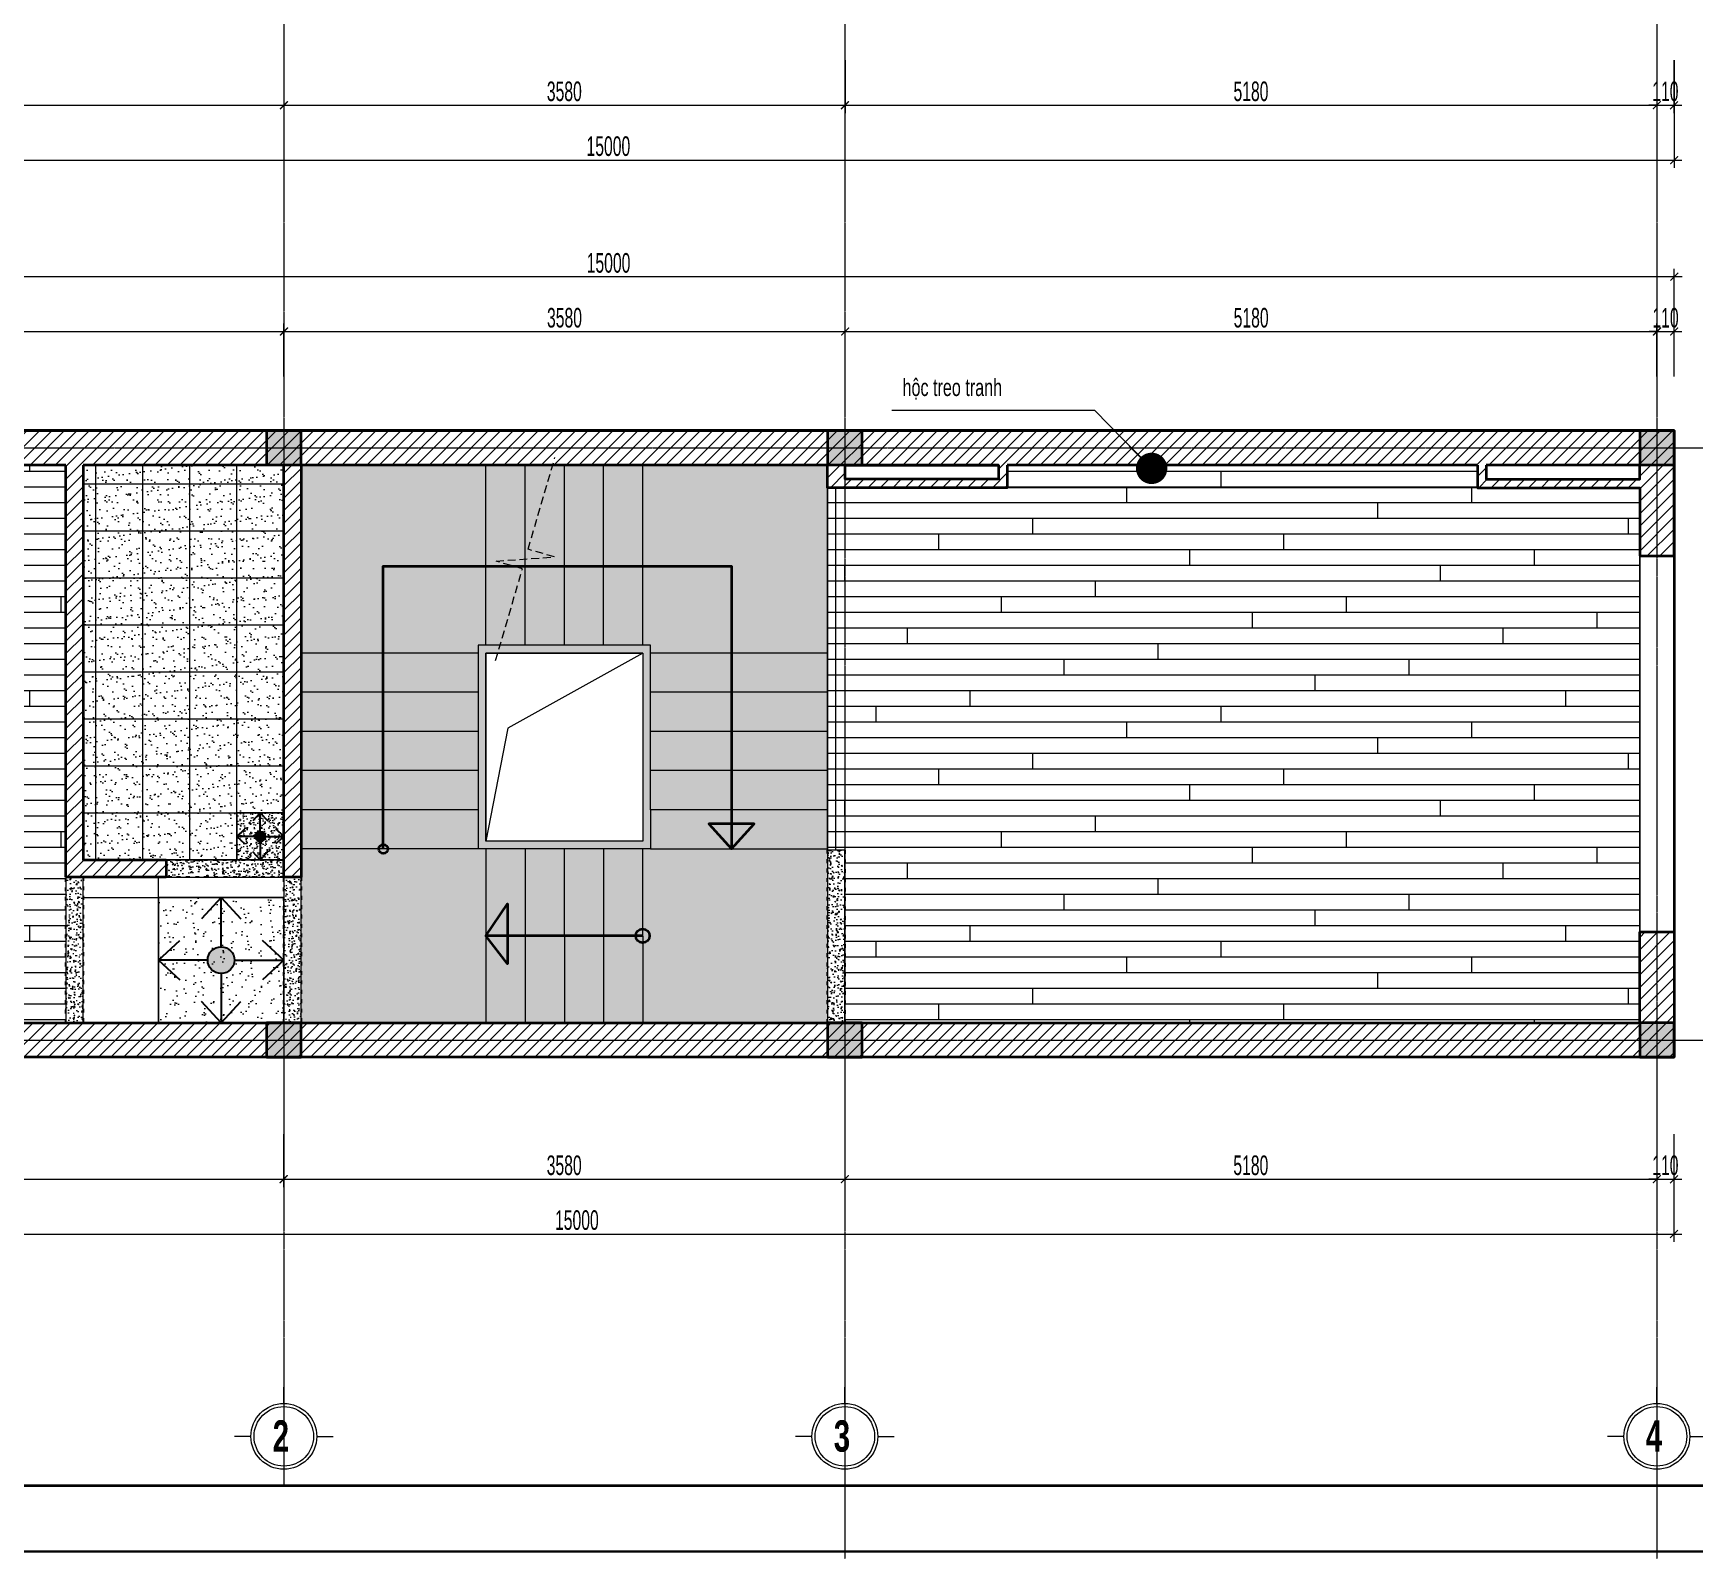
# Model space of a CAD drawing. Header units: millimetres. Extents: x 1336014 to 2939047, y -333549 to -60566.
# Drawn here: x 1482027 to 1492622, y -109781 to -100044 of the extents above; entities that cross this region are included whole.
import ezdxf

# ---------------------------------------------------------------- set-up
doc = ezdxf.new("R2010")
doc.units = ezdxf.units.MM
doc.header["$MEASUREMENT"] = 0
for name, pattern in [('$1$HIDDEN', [0.375, 0.25, -0.125]), ('ACAD_ISO03W100', [30, 12, -18]), ('CENTER2', [1.125, 0.75, -0.125, 0.125, -0.125])]:
    doc.linetypes.add(name, pattern=pattern)
for name, color, linetype, lineweight in [('01.Cut', 255, 'Continuous', 35), ('02.Thay', 145, 'Continuous', 15), ('03.Manh', 251, 'Continuous', 13), ('05.Text', 253, 'Continuous', 18), ('06.betong', 2, 'Continuous', 35), ('08.Dim', 156, 'Continuous', 15), ('09.Hatch', 250, 'Continuous', 5), ('10.truc', 250, 'CENTER2', 20), ('11.Khung bo', 32, 'Continuous', 50), ('12.Khung', 36, 'Continuous', 25), ('Alliance-dim', 1, 'Continuous', 13), ('CA.thay 145', 145, 'Continuous', 18)]:
    doc.layers.add(name, color=color, linetype=linetype, lineweight=lineweight)
for name, color, linetype in [('diemnhan', 10, 'Continuous'), ('HACH', 250, 'Continuous'), ('truc1', 250, 'ACAD_ISO03W100')]:
    doc.layers.add(name, color=color, linetype=linetype)
doc.layers.add('Tpl_Bound', color=1, linetype='Continuous', plot=False)
doc.styles.add('AVANTHB', font='')
doc.styles.add('TT5_Text Dim', font='hoatbif.shx', dxfattribs={"width": 0.6})
doc.styles.get('AVANTHB').set_extended_font_data('.VnAvantH', bold=True)
doc.dimstyles.new('TT5_Dim 1-100', dxfattribs={"dimscale": 100, "dimtxt": 2.2, "dimasz": 1, "dimexe": 1, "dimexo": 0.5, "dimgap": 0.5, "dimtad": 1, "dimdec": 0, "dimzin": 0, "dimdsep": 46, "dimtxsty": 'TT5_Text Dim', "dimblk": 'ARCHTICK', "dimcen": 0, "dimdle": 1, "dimclrd": 256, "dimclre": 256, "dimclrt": 1, "dimadec": 0, "dimazin": 0, "dimtfac": 0.015, "dimtdec": 0, "dimtix": 1, "dimtmove": 2, "dimatfit": 3, "dimldrblk": 'DOT', "dimfxl": 1, "dimtolj": 1, "dimtzin": 0, "dimlwd": -1, "dimlwe": -1, "dimarcsym": 1})
doc.dimstyles.new('TT5_Dim 1-50', dxfattribs={"dimscale": 50, "dimtxt": 2.5, "dimasz": 1, "dimexe": 1, "dimexo": 0.5, "dimgap": 0.5, "dimtad": 1, "dimdec": 0, "dimzin": 0, "dimdsep": 46, "dimtxsty": 'TT5_Text Dim', "dimblk": 'ARCHTICK', "dimcen": 0, "dimdle": 1, "dimclrd": 256, "dimclre": 256, "dimclrt": 1, "dimadec": 0, "dimazin": 0, "dimtfac": 0.015, "dimtdec": 0, "dimtix": 1, "dimtmove": 2, "dimatfit": 3, "dimldrblk": 'DOT', "dimfxl": 1, "dimtolj": 1, "dimtzin": 0, "dimlwd": -1, "dimlwe": -1, "dimarcsym": 1})
pattern_1 = [(45, (938089.135, -82076.24), (-39.7747564, 39.7747564), [])]
pattern_2 = [(50, (781205.58, -119079.434), (71.7260183, -6.2752135), [7.5, -82.5]), (355, (781205.58, -119079.434), (-13.875133, 75.219213), [6, -66]), (100.4514, (781211.555, -119079.96), (57.850938, 68.943954), [6.374019, -70.114211]), (46.1842, (781205.58, -119059.43), (106.724105, -16.551901), [11.25, -123.75]), (96.6356, (781214.47, -119060.81), (93.46627, 97.411787), [9.561029, -105.1713]), (351.1842, (781205.58, -119059.43), (93.466195, 97.41186), [9, -99]), (21, (781215.58, -119064.434), (59.690705, -40.261889), [7.5, -82.5]), (326, (781215.58, -119064.434), (24.331533, 72.5150045), [6, -66]), (71.4514, (781220.55, -119067.79), (84.022263, 32.25305), [6.374019, -70.114211]), (37.5, (781205.577, -119079.434), (1.2159855, 33.2893854), [0, -65.2, 0, -67, 0, -66.25]), (7.5, (781205.577, -119079.434), (26.3069537, 39.4411712), [0, -38.2, 0, -63.7, 0, -25.25]), (327.5, (781183.277, -119079.434), (53.3822436, -2.2554872), [0, -25, 0, -78, 0, -103.5]), (317.5, (781173.277, -119079.434), (58.318617, 10.0104982), [0, -32.5, 0, -51.8, 0, -73.5])]
pattern_3 = [(0, (781205.58, -119039.43), (0, 100), []), (90, (781205.58, -119039.43), (-400, 400), [100, -1400]), (90, (781805.58, -118839.43), (-400, 400), [100, -1400])]

# ---------------------------------------------------------------- blocks, each defined once
blk = doc.blocks.new('100')
at = {"layer": '11.Khung bo', "const_width": 26.7}
blk.add_lwpolyline([(1860913, -945240), (1860913, -916940), (1896063, -916940), (1896063, -945240)], close=True, dxfattribs=at)
blk.add_lwpolyline([(1860913, -945240), (1860913, -916940), (1896063, -916940), (1896063, -945240)], close=True, dxfattribs=at)
blk.add_lwpolyline([(1860913, -945240), (1860913, -916940), (1896063, -916940), (1896063, -945240)], close=True, dxfattribs=at)
at = {"layer": '12.Khung'}
blk.add_lwpolyline([(1901579, -945940), (1901579, -916240), (1859580, -916240), (1859580, -945940)], close=True, dxfattribs=at)
blk.add_lwpolyline([(1901579, -945940), (1901579, -916240), (1859580, -916240), (1859580, -945940)], close=True, dxfattribs=at)
blk.add_lwpolyline([(1901579, -945940), (1901579, -916240), (1859580, -916240), (1859580, -945940)], close=True, dxfattribs=at)
blk = doc.blocks.new('DFGFH')
h = blk.add_hatch(color=256)
h.dxf.hatch_style = 1
h.paths.add_polyline_path([(15438, 12137), (15658, 12137), (15658, 12357), (15438, 12357)])
blk.add_lwpolyline([(15438, 12137), (15658, 12137), (15658, 12357), (15438, 12357)], close=True)
blk = doc.blocks.new('DANHTRUC')
for p, q in [((980383, -947347), (980383, -947137)), ((979963, -947767), (979753, -947767)), ((980803, -947767), (981013, -947767)), ((980383, -948187), (980383, -948397))]:
    blk.add_line(p, q)
for radius in [420, 380]:
    blk.add_circle((980383, -947767), radius)
blk = doc.blocks.new('_ARCHTICK')
at = {"const_width": 0.15}
blk.add_lwpolyline([(-0.5, -0.5), (0.5, 0.5)], dxfattribs=at)
blk = doc.blocks.new('*D587')
at = {"layer": '08.Dim', "transparency": 16777216}
for p, q in [((1477606, -107070), (1477606, -107408)), ((1483626, -107070), (1483626, -107408)), ((1477556, -107358), (1483676, -107358))]:
    blk.add_line(p, q, dxfattribs=at)
at = {"layer": 'Defpoints', "color": 0, "transparency": 16777216}
for p in [(1477606, -107045), (1483626, -107045), (1483626, -107358)]:
    blk.add_point(p, dxfattribs=at)
at = {"layer": '08.Dim', "transparency": 16777216, "xscale": 50, "yscale": 50, "zscale": 50, "rotation": 180}
blk.add_blockref('_ARCHTICK', (1477606, -107358), dxfattribs=at)
at = {"layer": '08.Dim', "transparency": 16777216, "xscale": 50, "yscale": 50, "zscale": 50}
blk.add_blockref('_ARCHTICK', (1483626, -107358), dxfattribs=at)
at = {"layer": '08.Dim', "color": 1, "transparency": 16777216, "insert": (1480616, -107270), "char_height": 125, "attachment_point": 5, "style": 'TT5_Text Dim'}
blk.add_mtext('\\A1;6020', dxfattribs=at)
blk = doc.blocks.new('_DOT')
blk.add_line((-0.5, 0), (-1, 0))
at = {"const_width": 0.5}
blk.add_lwpolyline([(-0.25, 0, 1), (0.25, 0, 1)], format="xyb", close=True, dxfattribs=at)
blk = doc.blocks.new('*D588')
at = {"layer": '08.Dim', "transparency": 16777216}
for p, q in [((1483625, -107070), (1483625, -107408)), ((1487205, -107070), (1487205, -107408)), ((1483575, -107358), (1487255, -107358))]:
    blk.add_line(p, q, dxfattribs=at)
at = {"layer": 'Defpoints', "color": 0, "transparency": 16777216}
for p in [(1483625, -107045), (1487205, -107045), (1487205, -107358)]:
    blk.add_point(p, dxfattribs=at)
at = {"layer": '08.Dim', "transparency": 16777216, "xscale": 50, "yscale": 50, "zscale": 50, "rotation": 180}
blk.add_blockref('_ARCHTICK', (1483625, -107358), dxfattribs=at)
at = {"layer": '08.Dim', "transparency": 16777216, "xscale": 50, "yscale": 50, "zscale": 50}
blk.add_blockref('_ARCHTICK', (1487205, -107358), dxfattribs=at)
at = {"layer": '08.Dim', "color": 1, "transparency": 16777216, "insert": (1485415, -107270), "char_height": 125, "attachment_point": 5, "style": 'TT5_Text Dim'}
blk.add_mtext('\\A1;3580', dxfattribs=at)
blk = doc.blocks.new('*D589')
at = {"layer": '08.Dim', "transparency": 16777216}
for p, q in [((1487206, -107070), (1487206, -107408)), ((1492386, -107070), (1492386, -107408)), ((1487156, -107358), (1492436, -107358))]:
    blk.add_line(p, q, dxfattribs=at)
at = {"layer": 'Defpoints', "color": 0, "transparency": 16777216}
for p in [(1487206, -107045), (1492386, -107045), (1492386, -107358)]:
    blk.add_point(p, dxfattribs=at)
at = {"layer": '08.Dim', "transparency": 16777216, "xscale": 50, "yscale": 50, "zscale": 50, "rotation": 180}
blk.add_blockref('_ARCHTICK', (1487206, -107358), dxfattribs=at)
at = {"layer": '08.Dim', "transparency": 16777216, "xscale": 50, "yscale": 50, "zscale": 50}
blk.add_blockref('_ARCHTICK', (1492386, -107358), dxfattribs=at)
at = {"layer": '08.Dim', "color": 1, "transparency": 16777216, "insert": (1489796, -107270), "char_height": 125, "attachment_point": 5, "style": 'TT5_Text Dim'}
blk.add_mtext('\\A1;5180', dxfattribs=at)
blk = doc.blocks.new('*D590')
at = {"layer": '08.Dim', "transparency": 16777216}
for p, q in [((1492386, -107070), (1492386, -107408)), ((1492496, -107070), (1492496, -107408)), ((1492386, -107358), (1492336, -107358)), ((1492386, -107358), (1492496, -107358)), ((1492496, -107358), (1492546, -107358))]:
    blk.add_line(p, q, dxfattribs=at)
at = {"layer": 'Defpoints', "color": 0, "transparency": 16777216}
for p in [(1492386, -107045), (1492496, -107045), (1492496, -107358)]:
    blk.add_point(p, dxfattribs=at)
at = {"layer": '08.Dim', "transparency": 16777216, "xscale": 50, "yscale": 50, "zscale": 50}
blk.add_blockref('_ARCHTICK', (1492386, -107358), dxfattribs=at)
at = {"layer": '08.Dim', "transparency": 16777216, "xscale": 50, "yscale": 50, "zscale": 50, "rotation": 180}
blk.add_blockref('_ARCHTICK', (1492496, -107358), dxfattribs=at)
at = {"layer": '08.Dim', "color": 1, "transparency": 16777216, "insert": (1492441, -107270), "char_height": 125, "attachment_point": 5, "style": 'TT5_Text Dim'}
blk.add_mtext('\\A1;110', dxfattribs=at)
blk = doc.blocks.new('*D591')
at = {"layer": '08.Dim', "transparency": 16777216}
for p, q in [((1477496, -107070), (1477496, -107758)), ((1492496, -107070), (1492496, -107758)), ((1477446, -107708), (1492546, -107708))]:
    blk.add_line(p, q, dxfattribs=at)
at = {"layer": 'Defpoints', "color": 0, "transparency": 16777216}
for p in [(1477496, -107045), (1492496, -107045), (1492496, -107708)]:
    blk.add_point(p, dxfattribs=at)
at = {"layer": '08.Dim', "transparency": 16777216, "xscale": 50, "yscale": 50, "zscale": 50, "rotation": 180}
blk.add_blockref('_ARCHTICK', (1477496, -107708), dxfattribs=at)
at = {"layer": '08.Dim', "transparency": 16777216, "xscale": 50, "yscale": 50, "zscale": 50}
blk.add_blockref('_ARCHTICK', (1492496, -107708), dxfattribs=at)
at = {"layer": '08.Dim', "color": 1, "transparency": 16777216, "insert": (1485496, -107620), "char_height": 125, "attachment_point": 5, "style": 'TT5_Text Dim'}
blk.add_mtext('\\A1;15000', dxfattribs=at)
blk = doc.blocks.new('*D605')
at = {"layer": '08.Dim', "transparency": 16777216}
for p, q in [((1477608, -102236), (1477608, -101898)), ((1483628, -102236), (1483628, -101898)), ((1477558, -101948), (1483678, -101948))]:
    blk.add_line(p, q, dxfattribs=at)
at = {"layer": 'Defpoints', "color": 0, "transparency": 16777216}
for p in [(1483628, -101948), (1477608, -102261), (1483628, -102261)]:
    blk.add_point(p, dxfattribs=at)
at = {"layer": '08.Dim', "transparency": 16777216, "xscale": 50, "yscale": 50, "zscale": 50, "rotation": 180}
blk.add_blockref('_ARCHTICK', (1477608, -101948), dxfattribs=at)
at = {"layer": '08.Dim', "transparency": 16777216, "xscale": 50, "yscale": 50, "zscale": 50}
blk.add_blockref('_ARCHTICK', (1483628, -101948), dxfattribs=at)
at = {"layer": '08.Dim', "color": 1, "transparency": 16777216, "insert": (1480618, -101861), "char_height": 125, "attachment_point": 5, "style": 'TT5_Text Dim'}
blk.add_mtext('\\A1;6020', dxfattribs=at)
blk = doc.blocks.new('*D606')
at = {"layer": '08.Dim', "transparency": 16777216}
for p, q in [((1483627, -102236), (1483627, -101898)), ((1487207, -102236), (1487207, -101898)), ((1483577, -101948), (1487257, -101948))]:
    blk.add_line(p, q, dxfattribs=at)
at = {"layer": 'Defpoints', "color": 0, "transparency": 16777216}
for p in [(1487207, -101948), (1483627, -102261), (1487207, -102261)]:
    blk.add_point(p, dxfattribs=at)
at = {"layer": '08.Dim', "transparency": 16777216, "xscale": 50, "yscale": 50, "zscale": 50, "rotation": 180}
blk.add_blockref('_ARCHTICK', (1483627, -101948), dxfattribs=at)
at = {"layer": '08.Dim', "transparency": 16777216, "xscale": 50, "yscale": 50, "zscale": 50}
blk.add_blockref('_ARCHTICK', (1487207, -101948), dxfattribs=at)
at = {"layer": '08.Dim', "color": 1, "transparency": 16777216, "insert": (1485417, -101861), "char_height": 125, "attachment_point": 5, "style": 'TT5_Text Dim'}
blk.add_mtext('\\A1;3580', dxfattribs=at)
blk = doc.blocks.new('*D607')
at = {"layer": '08.Dim', "transparency": 16777216}
for p, q in [((1487208, -102236), (1487208, -101898)), ((1492388, -102236), (1492388, -101898)), ((1487158, -101948), (1492438, -101948))]:
    blk.add_line(p, q, dxfattribs=at)
at = {"layer": 'Defpoints', "color": 0, "transparency": 16777216}
for p in [(1492388, -101948), (1487208, -102261), (1492388, -102261)]:
    blk.add_point(p, dxfattribs=at)
at = {"layer": '08.Dim', "transparency": 16777216, "xscale": 50, "yscale": 50, "zscale": 50, "rotation": 180}
blk.add_blockref('_ARCHTICK', (1487208, -101948), dxfattribs=at)
at = {"layer": '08.Dim', "transparency": 16777216, "xscale": 50, "yscale": 50, "zscale": 50}
blk.add_blockref('_ARCHTICK', (1492388, -101948), dxfattribs=at)
at = {"layer": '08.Dim', "color": 1, "transparency": 16777216, "insert": (1489798, -101861), "char_height": 125, "attachment_point": 5, "style": 'TT5_Text Dim'}
blk.add_mtext('\\A1;5180', dxfattribs=at)
blk = doc.blocks.new('*D609')
at = {"layer": '08.Dim', "transparency": 16777216}
for p, q in [((1492387, -102236), (1492387, -101898)), ((1492497, -102236), (1492497, -101898)), ((1492387, -101948), (1492337, -101948)), ((1492387, -101948), (1492497, -101948)), ((1492497, -101948), (1492547, -101948))]:
    blk.add_line(p, q, dxfattribs=at)
at = {"layer": 'Defpoints', "color": 0, "transparency": 16777216}
for p in [(1492497, -101948), (1492387, -102261), (1492497, -102261)]:
    blk.add_point(p, dxfattribs=at)
at = {"layer": '08.Dim', "transparency": 16777216, "xscale": 50, "yscale": 50, "zscale": 50}
blk.add_blockref('_ARCHTICK', (1492387, -101948), dxfattribs=at)
at = {"layer": '08.Dim', "transparency": 16777216, "xscale": 50, "yscale": 50, "zscale": 50, "rotation": 180}
blk.add_blockref('_ARCHTICK', (1492497, -101948), dxfattribs=at)
at = {"layer": '08.Dim', "color": 1, "transparency": 16777216, "insert": (1492442, -101861), "char_height": 125, "attachment_point": 5, "style": 'TT5_Text Dim'}
blk.add_mtext('\\A1;110', dxfattribs=at)
blk = doc.blocks.new('*D610')
at = {"layer": '08.Dim', "transparency": 16777216}
for p, q in [((1477448, -101598), (1492548, -101598)), ((1477498, -102236), (1477498, -101548)), ((1492498, -102236), (1492498, -101548))]:
    blk.add_line(p, q, dxfattribs=at)
at = {"layer": 'Defpoints', "color": 0, "transparency": 16777216}
for p in [(1492498, -101598), (1477498, -102261), (1492498, -102261)]:
    blk.add_point(p, dxfattribs=at)
at = {"layer": '08.Dim', "transparency": 16777216, "xscale": 50, "yscale": 50, "zscale": 50, "rotation": 180}
blk.add_blockref('_ARCHTICK', (1477498, -101598), dxfattribs=at)
at = {"layer": '08.Dim', "transparency": 16777216, "xscale": 50, "yscale": 50, "zscale": 50}
blk.add_blockref('_ARCHTICK', (1492498, -101598), dxfattribs=at)
at = {"layer": '08.Dim', "color": 1, "transparency": 16777216, "insert": (1485698, -101511), "char_height": 125, "attachment_point": 5, "style": 'TT5_Text Dim'}
blk.add_mtext('\\A1;15000', dxfattribs=at)
blk = doc.blocks.new('*D677')
at = {"layer": '08.Dim', "transparency": 16777216}
for p, q in [((1477607, -100216), (1477607, -100554)), ((1483627, -100216), (1483627, -100554)), ((1477557, -100504), (1483677, -100504))]:
    blk.add_line(p, q, dxfattribs=at)
at = {"layer": 'Defpoints', "color": 0, "transparency": 16777216}
for p in [(1477607, -100191), (1483627, -100191), (1483627, -100504)]:
    blk.add_point(p, dxfattribs=at)
at = {"layer": '08.Dim', "transparency": 16777216, "xscale": 50, "yscale": 50, "zscale": 50, "rotation": 180}
blk.add_blockref('_ARCHTICK', (1477607, -100504), dxfattribs=at)
at = {"layer": '08.Dim', "transparency": 16777216, "xscale": 50, "yscale": 50, "zscale": 50}
blk.add_blockref('_ARCHTICK', (1483627, -100504), dxfattribs=at)
at = {"layer": '08.Dim', "color": 1, "transparency": 16777216, "insert": (1480617, -100416), "char_height": 125, "attachment_point": 5, "style": 'TT5_Text Dim'}
blk.add_mtext('\\A1;6020', dxfattribs=at)
blk = doc.blocks.new('*D678')
at = {"layer": '08.Dim', "transparency": 16777216}
for p, q in [((1483626, -100216), (1483626, -100554)), ((1487206, -100216), (1487206, -100554)), ((1483576, -100504), (1487256, -100504))]:
    blk.add_line(p, q, dxfattribs=at)
at = {"layer": 'Defpoints', "color": 0, "transparency": 16777216}
for p in [(1483626, -100191), (1487206, -100191), (1487206, -100504)]:
    blk.add_point(p, dxfattribs=at)
at = {"layer": '08.Dim', "transparency": 16777216, "xscale": 50, "yscale": 50, "zscale": 50, "rotation": 180}
blk.add_blockref('_ARCHTICK', (1483626, -100504), dxfattribs=at)
at = {"layer": '08.Dim', "transparency": 16777216, "xscale": 50, "yscale": 50, "zscale": 50}
blk.add_blockref('_ARCHTICK', (1487206, -100504), dxfattribs=at)
at = {"layer": '08.Dim', "color": 1, "transparency": 16777216, "insert": (1485416, -100416), "char_height": 125, "attachment_point": 5, "style": 'TT5_Text Dim'}
blk.add_mtext('\\A1;3580', dxfattribs=at)
blk = doc.blocks.new('*D679')
at = {"layer": '08.Dim', "transparency": 16777216}
for p, q in [((1487207, -100216), (1487207, -100554)), ((1492387, -100216), (1492387, -100554)), ((1487157, -100504), (1492437, -100504))]:
    blk.add_line(p, q, dxfattribs=at)
at = {"layer": 'Defpoints', "color": 0, "transparency": 16777216}
for p in [(1487207, -100191), (1492387, -100191), (1492387, -100504)]:
    blk.add_point(p, dxfattribs=at)
at = {"layer": '08.Dim', "transparency": 16777216, "xscale": 50, "yscale": 50, "zscale": 50, "rotation": 180}
blk.add_blockref('_ARCHTICK', (1487207, -100504), dxfattribs=at)
at = {"layer": '08.Dim', "transparency": 16777216, "xscale": 50, "yscale": 50, "zscale": 50}
blk.add_blockref('_ARCHTICK', (1492387, -100504), dxfattribs=at)
at = {"layer": '08.Dim', "color": 1, "transparency": 16777216, "insert": (1489797, -100416), "char_height": 125, "attachment_point": 5, "style": 'TT5_Text Dim'}
blk.add_mtext('\\A1;5180', dxfattribs=at)
blk = doc.blocks.new('*D681')
at = {"layer": '08.Dim', "transparency": 16777216}
for p, q in [((1492386, -100216), (1492386, -100554)), ((1492496, -100216), (1492496, -100554)), ((1492386, -100504), (1492336, -100504)), ((1492386, -100504), (1492496, -100504)), ((1492496, -100504), (1492546, -100504))]:
    blk.add_line(p, q, dxfattribs=at)
at = {"layer": 'Defpoints', "color": 0, "transparency": 16777216}
for p in [(1492386, -100191), (1492496, -100191), (1492496, -100504)]:
    blk.add_point(p, dxfattribs=at)
at = {"layer": '08.Dim', "transparency": 16777216, "xscale": 50, "yscale": 50, "zscale": 50}
blk.add_blockref('_ARCHTICK', (1492386, -100504), dxfattribs=at)
at = {"layer": '08.Dim', "transparency": 16777216, "xscale": 50, "yscale": 50, "zscale": 50, "rotation": 180}
blk.add_blockref('_ARCHTICK', (1492496, -100504), dxfattribs=at)
at = {"layer": '08.Dim', "color": 1, "transparency": 16777216, "insert": (1492441, -100416), "char_height": 125, "attachment_point": 5, "style": 'TT5_Text Dim'}
blk.add_mtext('\\A1;110', dxfattribs=at)
blk = doc.blocks.new('*D682')
at = {"layer": '08.Dim', "transparency": 16777216}
for p, q in [((1477497, -100216), (1477497, -100904)), ((1492497, -100216), (1492497, -100904)), ((1477447, -100854), (1492547, -100854))]:
    blk.add_line(p, q, dxfattribs=at)
at = {"layer": 'Defpoints', "color": 0, "transparency": 16777216}
for p in [(1477497, -100191), (1492497, -100191), (1492497, -100854)]:
    blk.add_point(p, dxfattribs=at)
at = {"layer": '08.Dim', "transparency": 16777216, "xscale": 50, "yscale": 50, "zscale": 50, "rotation": 180}
blk.add_blockref('_ARCHTICK', (1477497, -100854), dxfattribs=at)
at = {"layer": '08.Dim', "transparency": 16777216, "xscale": 50, "yscale": 50, "zscale": 50}
blk.add_blockref('_ARCHTICK', (1492497, -100854), dxfattribs=at)
at = {"layer": '08.Dim', "color": 1, "transparency": 16777216, "insert": (1485697, -100766), "char_height": 125, "attachment_point": 5, "style": 'TT5_Text Dim'}
blk.add_mtext('\\A1;15000', dxfattribs=at)
blk = doc.blocks.new('µhadfasdgasdfsfsd')
at = {"layer": 'diemnhan'}
blk.add_hatch(color=256, dxfattribs=at).paths.add_polyline_path([(0, -80.3, 1), (0, 80.3, 1)])
at = {"layer": 'HACH', "lineweight": 5}
h = blk.add_hatch(dxfattribs=at)
h.set_pattern_fill('AR-SAND', color=256, scale=59.99616, angle=270, style=0)
h.set_pattern_definition([(307.5, (1940288.48, 4525947.75), (115.6020276, 3.7793596), [0, -91.1941636, 0, -101.9934724, 0, -97.4937604]), (277.5, (1940288.48, 4525947.75), (169.3179276, -106.179807), [0, -49.1968514, 0, -82.1947395, 0, -31.4979841]), (237.5, (1940288.48, 4526021.55), (0.3395215, -186.8365542), [0, -29.9980801, 0, -107.9930884, 0, -140.9909766]), (227.5, (1940288.48, 4526021.55), (52.657164, -180.3560535), [0, -14.99904, 0, -70.795469, 0, -80.9948163])])
h.paths.add_polyline_path([(-375, -375), (375, -375), (375, 375), (-375, 375)])
at = {"layer": 'CA.thay 145'}
blk.add_lwpolyline([(-375, -375), (375, -375), (375, 375), (-375, 375)], close=True, dxfattribs=at)
at = {"layer": 'diemnhan'}
for points in [[(0, 80.3), (0, 375), (-118.2, 247.2)], [(0, 80.3), (0, 375), (118.2, 247.2)], [(-80.3, 0), (-375, 0), (-247.2, 118.2)], [(80.3, 0), (375, 0), (247.2, 118.2)], [(-80.3, 0), (-375, 0), (-247.2, -118.2)], [(0, -80.3), (0, -375), (-118.2, -247.2)], [(0, -80.3), (0, -375), (118.2, -247.2)], [(80.3, 0), (375, 0), (247.2, -118.2)]]:
    blk.add_lwpolyline(points, dxfattribs=at)
blk.add_circle((0, 0), 80.3, dxfattribs=at)

msp = doc.modelspace()

# ---------------------------------------------------------------- hatches: boundary and pattern name
at = {"layer": '09.Hatch', "ltscale": 50}
h = msp.add_hatch(dxfattribs=at)
h.set_pattern_fill('TUONGXAY', color=256, scale=450, style=0)
h.set_pattern_definition(pattern_1)
h.paths.add_polyline_path([(1477497.1, -102580.2), (1477497.1, -102800.2), (1477497.1, -103305), (1477717.1, -103305), (1477717.1, -102800.2), (1482236.1, -102800.2), (1482236.1, -105430.2), (1482876.1, -105430.2), (1482876.1, -105320.2), (1482346.1, -105320.2), (1482346.1, -102800.2), (1483626.1, -102800.2), (1483626.1, -105430.2), (1483736.1, -105430.2), (1483736.1, -102800.2), (1487096.1, -102800.2), (1487096.1, -102944.8), (1488241.2, -102944.8), (1488241.2, -102800.2), (1491242.1, -102800.2), (1491242.1, -102944.8), (1492277.1, -102944.8), (1492277.1, -103380.2), (1492497.1, -103380.2), (1492497.1, -102580.2)])
h.paths.add_polyline_path([(1487208.1, -102800.2), (1488186.2, -102800.2), (1488186.2, -102889.8), (1487208.1, -102889.8)], flags=16)
h.paths.add_polyline_path([(1491297.1, -102800.2), (1492277.1, -102800.2), (1492277.1, -102889.8), (1491297.1, -102889.8)], flags=16)
at = {"layer": '09.Hatch'}
h = msp.add_hatch(dxfattribs=at)
h.set_pattern_fill('BOARD', color=256, scale=100, pattern_type=2)
h.set_pattern_definition(pattern_3)
h.paths.add_polyline_path([(1477717.1, -102800.2), (1482236.1, -102800.2), (1482236.1, -106360.2), (1477717.1, -106360.2)])
h = msp.add_hatch(dxfattribs=at)
h.set_pattern_fill('_USER', color=256, scale=300, double=1, pattern_type=0)
h.set_pattern_definition([(0, (1483326.15, -105020.2), (0, 300), []), (90, (1483326.15, -105020.2), (-300, 2e-14), [])])
h.paths.add_polyline_path([(1482350.2, -102800.2), (1483626.1, -102800.2), (1483626.1, -105320.2), (1482350.2, -105320.2)])
h = msp.add_hatch(dxfattribs=at)
h.set_pattern_fill('AR-SAND', color=256, scale=50, double=1)
h.set_pattern_definition([(37.5, (781205.58, -119079.434), (-3.149668, 96.3411885), [0, -76, 0, -85, 0, -81.25]), (7.5, (781205.58, -119079.43), (88.488835, 141.107303), [0, -41, 0, -68.5, 0, -26.25]), (327.5, (781144.08, -119079.43), (155.707093, 0.282953), [0, -25, 0, -90, 0, -117.5]), (317.5, (781144.08, -119079.43), (150.30633, 43.883778), [0, -12.5, 0, -59, 0, -67.5])])
h.paths.add_polyline_path([(1482350.2, -102800.2), (1483626.1, -102800.2), (1483626.1, -105320.2), (1482350.2, -105320.2)])
h = msp.add_hatch(dxfattribs=at)
h.set_pattern_fill('DOTS', color=256, scale=500)
h.set_pattern_definition([(0, (795855.27, -119079.434), (15.625, 31.25), [0, -31.25])])
h.paths.add_polyline_path([(1487096.1, -102800.2), (1483736.1, -102800.2), (1483736.1, -106360.2), (1487096.1, -106360.2)])
h.paths.add_polyline_path([(1485916.1, -105200.2), (1484916.1, -105200.2), (1484916.1, -104000.2), (1485916.1, -104000.2)], flags=16)
h = msp.add_hatch(dxfattribs=at)
h.set_pattern_fill('BOARD', color=256, scale=100, pattern_type=2)
h.set_pattern_definition(pattern_3)
h.paths.add_polyline_path([(1487096.1, -102944.8), (1488241.2, -102944.8), (1488241.2, -102800.2), (1491242.1, -102800.2), (1491242.1, -102944.8), (1492277.1, -102944.8), (1492277.1, -106360.2), (1487206.1, -106360.2), (1487206.1, -105258.5), (1487096.1, -105258.5)])
h = msp.add_hatch(dxfattribs=at)
h.set_pattern_fill('AR-CONC', color=256, scale=10)
h.set_pattern_definition(pattern_2)
h.paths.add_polyline_path([(1487096.1, -105258.5), (1487206.1, -105258.5), (1487206.1, -106360.2), (1487096.1, -106360.2)])
h = msp.add_hatch(dxfattribs=at)
h.set_pattern_fill('AR-CONC', color=256, scale=10)
h.set_pattern_definition(pattern_2)
h.paths.add_polyline_path([(1482876.1, -105320.2), (1483626.1, -105320.2), (1483626.1, -105430.2), (1482876.1, -105430.2)])
h = msp.add_hatch(dxfattribs=at)
h.set_pattern_fill('AR-CONC', color=256, scale=10)
h.set_pattern_definition(pattern_2)
h.paths.add_polyline_path([(1482236.1, -105430.2), (1482346.1, -105430.2), (1482346.1, -106360.2), (1482236.1, -106360.2)])
h = msp.add_hatch(dxfattribs=at)
h.set_pattern_fill('_USER', color=256, scale=800, double=1, pattern_type=0)
h.set_pattern_definition([(0, (1482826.2, -105560.24), (0, 800), []), (90, (1482826.2, -105560.24), (-800, 5e-14), [])])
h.paths.add_polyline_path([(1482346.1, -105430.2), (1483626.1, -105430.2), (1483626.1, -106360.2), (1482346.1, -106360.2)])
h = msp.add_hatch(dxfattribs=at)
h.set_pattern_fill('AR-CONC', color=256, scale=10)
h.set_pattern_definition(pattern_2)
h.paths.add_polyline_path([(1483626.1, -105430.2), (1483736.1, -105430.2), (1483736.1, -106360.2), (1483626.1, -106360.2)])
at = {"layer": '09.Hatch', "ltscale": 50}
h = msp.add_hatch(dxfattribs=at)
h.set_pattern_fill('TUONGXAY', color=256, scale=450, style=0)
h.set_pattern_definition(pattern_1)
h.paths.add_polyline_path([(1492497.1, -105780.2), (1492277.1, -105780.2), (1492277.1, -106360.2), (1477497.1, -106360.2), (1477497.1, -106580.2), (1492497.1, -106580.2)])

# ---------------------------------------------------------------- linework, layer by layer
at = {"layer": '01.Cut'}
for points in [[(1476597.1, -102580.2), (1492497.1, -102580.2), (1492497.1, -106580.2), (1476597.1, -106580.2)], [(1487208.1, -102800.2), (1488186.2, -102800.2), (1488186.2, -102889.8), (1487208.1, -102889.8)]]:
    msp.add_lwpolyline(points, close=True, dxfattribs=at)
for points in [[(1492497.1, -102580.2), (1477497.1, -102580.2), (1477497.1, -102800.2)], [(1492497.1, -103380.2), (1492497.1, -102580.2)], [(1482236.1, -102800.2), (1477717.1, -102800.2), (1477717.1, -102800.2)], [(1482236.1, -105430.2), (1482236.1, -102800.2)], [(1483626.1, -102800.2), (1482346.1, -102800.2)], [(1482346.1, -102800.2), (1482346.1, -105320.2), (1482876.1, -105320.2)], [(1483736.1, -102800.2), (1483736.1, -105430.2), (1483626.1, -105430.2), (1483626.1, -102800.2)], [(1487096.1, -102800.2), (1483736.1, -102800.2)], [(1488241.2, -102800.2), (1488241.2, -102944.8), (1487096.1, -102944.8), (1487096.1, -102800.2)], [(1488186.2, -102800.2), (1487208.1, -102800.2)], [(1491242.1, -102800.2), (1488241.2, -102800.2)], [(1491242.1, -102800.2), (1491242.1, -102944.8), (1492277.1, -102944.8)], [(1491297.1, -102800.2), (1491297.1, -102889.8), (1492277.1, -102889.8), (1492277.1, -102800.2), (1491297.1, -102800.2)], [(1488241.2, -102944.8), (1487208.1, -102944.8)], [(1491242.1, -102944.8), (1492277.1, -102944.8), (1492277.1, -103380.2)], [(1492277.1, -103380.2), (1492497.1, -103380.2)], [(1484261.1, -105250.2), (1484261.1, -103444.8), (1486482.2, -103444.8), (1486482.2, -105250.2), (1486627.3, -105090.6), (1486338.4, -105090.6), (1486482.2, -105250.2)], [(1482876.1, -105320.2), (1482876.1, -105430.2)], [(1482876.1, -105430.2), (1482236.1, -105430.2)], [(1485915.7, -105805.2), (1484915.7, -105805.9), (1485053.2, -105601.5), (1485053.2, -105983), (1484915.7, -105805.9)], [(1492497.1, -105780.2), (1492497.1, -106580.2), (1477497.1, -106580.2), (1477497.1, -106360.2), (1492277.1, -106360.2), (1492277.1, -105780.2)], [(1492277.1, -105780.2), (1492497.1, -105780.2)]]:
    msp.add_lwpolyline(points, dxfattribs=at)
for centre, radius in [((1484261.1, -105250.2), 28.9), ((1485915.7, -105805.2), 44.3)]:
    msp.add_circle(centre, radius, dxfattribs=at)
at = {"layer": '02.Thay'}
for p, q in [((1483626.1, -105320.2), (1483626.1, -102800.2)), ((1483736.1, -105430.2), (1483736.1, -102800.2)), ((1484916.1, -103950.2), (1484916.1, -102800.2)), ((1485166.1, -103950.2), (1485166.1, -102800.2)), ((1485416.1, -103950.2), (1485416.1, -102800.2)), ((1485666.1, -103950.2), (1485666.1, -102800.2)), ((1485916.1, -103950.2), (1485916.1, -102800.2)), ((1487096.1, -105000.2), (1487096.1, -102800.2)), ((1484916.1, -104000.2), (1484916.1, -105200.2)), ((1484916.1, -104000.2), (1484916.1, -105200.2))]:
    msp.add_line(p, q, dxfattribs=at)
for points in [[(1488241.2, -102800.2), (1491242.1, -102800.2), (1491242.1, -102944.8), (1488241.2, -102944.8)], [(1487096.1, -102944.8), (1487146.1, -102944.8), (1487146.1, -105258.5), (1487096.1, -105258.5)], [(1492277.1, -103380.2), (1492497.1, -103380.2), (1492497.1, -105780.2), (1492277.1, -105780.2)]]:
    msp.add_lwpolyline(points, close=True, dxfattribs=at)
for points in [[(1484866.1, -104000.2), (1483736.1, -104000.2)], [(1485966.1, -105000.2), (1485966.1, -103950.2), (1484866.1, -103950.2), (1484866.1, -105250.2)], [(1485916.1, -104000.2), (1484916.1, -104000.2)], [(1485916.1, -104000.2), (1485056.1, -104479.1), (1484916.1, -105200.2)], [(1485916.1, -104000.2), (1485916.1, -105000.2)], [(1487096.1, -104000.2), (1485966.1, -104000.2)], [(1484866.1, -104250.2), (1483736.1, -104250.2)], [(1484866.1, -104250.2), (1483736.1, -104250.2)], [(1487096.1, -104250.2), (1485966.1, -104250.2)], [(1487096.1, -104250.2), (1485966.1, -104250.2)], [(1484866.1, -104500.2), (1483736.1, -104500.2)], [(1484866.1, -104500.2), (1483736.1, -104500.2)], [(1487096.1, -104500.2), (1485966.1, -104500.2)], [(1487096.1, -104500.2), (1485966.1, -104500.2)], [(1484866.1, -104750.2), (1483736.1, -104750.2)], [(1484866.1, -104750.2), (1483736.1, -104750.2)], [(1487096.1, -104750.2), (1485966.1, -104750.2)], [(1487096.1, -104750.2), (1485966.1, -104750.2)], [(1484866.1, -105000.2), (1483736.1, -105000.2)], [(1484866.1, -105000.2), (1483736.1, -105000.2)], [(1485966.1, -105000.2), (1485966.1, -105250.2), (1484916.1, -105250.2)], [(1485916.1, -105000.2), (1485916.1, -105200.2), (1484916.1, -105200.2)], [(1487096.1, -105000.2), (1485966.1, -105000.2)], [(1487096.1, -105000.2), (1485966.1, -105000.2)], [(1487096.1, -105000.2), (1487096.1, -105250.2)], [(1484916.1, -105250.2), (1483736.1, -105250.2)], [(1484916.1, -105250.2), (1483736.1, -105250.2)], [(1484915.3, -105250.2), (1484916.1, -106360.5)], [(1485165.3, -105250.2), (1485166.1, -106360.5)], [(1485415.3, -105250.2), (1485416.1, -106360.4)], [(1485665.3, -105250.2), (1485666.1, -106360.3)], [(1485915.3, -105250.2), (1485916.1, -106360.2)], [(1485966.1, -105250.2), (1487096.1, -105250.2)], [(1482876.1, -105320.2), (1482876.1, -105430.2)], [(1483626.1, -105430.2), (1483736.1, -105430.2)]]:
    msp.add_lwpolyline(points, dxfattribs=at)
at = {"layer": '03.Manh'}
for points in [[(1477717.1, -102800.2), (1482236.1, -102800.2), (1482236.1, -106360.2), (1477717.1, -106360.2)], [(1482350.2, -102800.2), (1483626.1, -102800.2), (1483626.1, -105320.2), (1482350.2, -105320.2)], [(1483736.1, -102800.2), (1487096.1, -102800.2), (1487096.1, -106360.2), (1483736.1, -106360.2)], [(1484916.1, -104000.2), (1485916.1, -104000.2), (1485916.1, -105200.2), (1484916.1, -105200.2)], [(1482346.1, -105430.2), (1483626.1, -105430.2), (1483626.1, -106360.2), (1482346.1, -106360.2)]]:
    msp.add_lwpolyline(points, close=True, dxfattribs=at)
msp.add_lwpolyline([(1487096.1, -102944.8), (1488241.2, -102944.8), (1488241.2, -102800.2), (1491242.1, -102800.2), (1491242.1, -102944.8), (1492277.1, -102944.8), (1492277.1, -106360.2), (1487206.1, -106360.2), (1487206.1, -105258.5), (1487096.1, -105258.5), (1487096.1, -102944.8)], dxfattribs=at)
at = {"layer": '10.truc'}
for p, q in [((1483626.1, -94141.6), (1483626.1, -109203.2)), ((1487206.1, -94141.6), (1487206.1, -109780.7)), ((1492387.1, -94141.6), (1492387.1, -109780.7)), ((1474309.1, -102690.2), (1495099, -102690.2)), ((1474309.1, -106470.2), (1495099, -106470.2))]:
    msp.add_line(p, q, dxfattribs=at)
at = {"layer": 'Alliance-dim', "linetype": '$1$HIDDEN', "ltscale": 200}
msp.add_lwpolyline([(1484977.8, -104048.2), (1485148.5, -103462.8), (1484980.3, -103413.8), (1485353.3, -103386.6), (1485185, -103337.6), (1485355.7, -102752.2)], dxfattribs=at)
at = {"layer": 'Tpl_Bound', "color": 1}
msp.add_lwpolyline([(1473209.2, -109734.2), (1473209.2, -91914.4), (1498408.9, -91914.4), (1498408.9, -109734.2)], close=True, dxfattribs=at)
at = {"layer": 'truc1', "ltscale": 2}
for points in [[(1487096.1, -105258.5), (1487206.1, -105258.5), (1487206.1, -106360.2), (1487096.1, -106360.2)], [(1482876.1, -105320.2), (1483626.1, -105320.2), (1483626.1, -105430.2), (1482876.1, -105430.2)], [(1482236.1, -105430.2), (1482346.1, -105430.2), (1482346.1, -106360.2), (1482236.1, -106360.2)], [(1483626.1, -105430.2), (1483736.1, -105430.2), (1483736.1, -106360.2), (1483626.1, -106360.2)]]:
    msp.add_lwpolyline(points, close=True, dxfattribs=at)

# ---------------------------------------------------------------- block references
at = {"layer": '03.Manh'}
for p, xscale, yscale, zscale in [((1483476.1, -105170.2), 0.4, 0.4, 0.4), ((1483226.2, -105960.2), 1.066666666666667, 1.066666666666667, 1.066666666666667)]:
    msp.add_blockref('µhadfasdgasdfsfsd', p, dxfattribs=dict(at, xscale=xscale, yscale=yscale, zscale=zscale))
at = {"layer": '05.Text'}
for name, p, xscale, yscale, zscale in [('100', (357461.4, 457829.7), 0.6, 0.6, 0.6), ('DANHTRUC', (993434.5, 364884.1), 0.5, 0.5, 0.5), ('DANHTRUC', (997014.5, 364884.1), 0.5, 0.5, 0.5), ('DANHTRUC', (1002195.5, 364884.1), 0.5, 0.5, 0.5)]:
    msp.add_blockref(name, p, dxfattribs=dict(at, xscale=xscale, yscale=yscale, zscale=zscale))
at = {"layer": '06.betong'}
for p in [(1468078, -114936.9), (1471658, -114936.9), (1476839, -114936.9), (1468078, -118716.9), (1471658, -118716.9), (1476839, -118716.9)]:
    msp.add_blockref('DFGFH', p, dxfattribs=at)

# ---------------------------------------------------------------- texts
at = {"layer": '05.Text', "width": 0.7}
for s, height, style, p in [('héc treo tranh ', 110, 'TT5_Text Dim', (1487573.7, -102359.8)), ('2', 200, 'AVANTHB', (1483555.3, -109096.9)), ('3', 200, 'AVANTHB', (1487135.3, -109096.9)), ('4', 200, 'AVANTHB', (1492316.3, -109096.9))]:
    msp.add_text(s, height=height, dxfattribs=dict(at, style=style)).set_placement(p)

# ---------------------------------------------------------------- dimensions: what is measured, and where the dimension line sits
at = {"layer": '08.Dim'}
for base, p1, p2, picture, middle in [((1492497.1, -100853.7), (1477497.1, -100191.1), (1492497.1, -100191.2), '*D682', (1485697.1, -100766.2)), ((1492498.1, -101598.5), (1477498.1, -102261), (1492498.1, -102261), '*D610', (1485698.1, -101511)), ((1492496.1, -107707.8), (1477496.1, -107045.3), (1492496.1, -107045.3), '*D591', (1485496.1, -107620.3))]:
    dim = msp.add_linear_dim(base=base, p1=p1, p2=p2, dimstyle='TT5_Dim 1-50', dxfattribs=at)
    dim.commit()
    dim.dimension.update_dxf_attribs({"geometry": picture, "text_midpoint": middle, "dimtype": 160})
for base, p1, p2, picture, middle in [((1483627.1, -100503.7), (1477607.1, -100191.1), (1483627.1, -100191.1), '*D677', (1480617.1, -100416.2)), ((1487206.1, -100503.7), (1483626.1, -100191.1), (1487206.1, -100191.1), '*D678', (1485416.1, -100416.2)), ((1492387.1, -100503.7), (1487207.1, -100191.1), (1492387.1, -100191.1), '*D679', (1489797.1, -100416.2)), ((1492496.1, -100503.7), (1492386.1, -100191.1), (1492496.1, -100191.1), '*D681', (1492441.1, -100416.2)), ((1483628.1, -101948.5), (1477608.1, -102261), (1483628.1, -102261), '*D605', (1480618.1, -101861)), ((1487207.1, -101948.5), (1483627.1, -102261), (1487207.1, -102261), '*D606', (1485417.1, -101861)), ((1492388.1, -101948.5), (1487208.1, -102261), (1492388.1, -102261), '*D607', (1489798.1, -101861)), ((1492497.1, -101948.5), (1492387.1, -102261), (1492497.1, -102261), '*D609', (1492442.1, -101861)), ((1483626.1, -107357.8), (1477606.1, -107045.3), (1483626.1, -107045.3), '*D587', (1480616.1, -107270.3)), ((1487205.1, -107357.8), (1483625.1, -107045.3), (1487205.1, -107045.3), '*D588', (1485415.1, -107270.3)), ((1492386.1, -107357.8), (1487206.1, -107045.3), (1492386.1, -107045.3), '*D589', (1489796.1, -107270.3)), ((1492496.1, -107357.8), (1492386.1, -107045.3), (1492496.1, -107045.3), '*D590', (1492441.1, -107270.3))]:
    dim = msp.add_linear_dim(base=base, p1=p1, p2=p2, dimstyle='TT5_Dim 1-50', dxfattribs=at)
    dim.commit()
    dim.dimension.update_dxf_attribs({"geometry": picture, "text_midpoint": middle})

# ---------------------------------------------------------------- leaders
msp.add_leader([(1489163.2, -102821.6), (1488800.1, -102452.1), (1487505.3, -102452.1)], dimstyle='TT5_Dim 1-100', override={"dimasz": 2}, dxfattribs=at)

doc.saveas('drawing.dxf')
